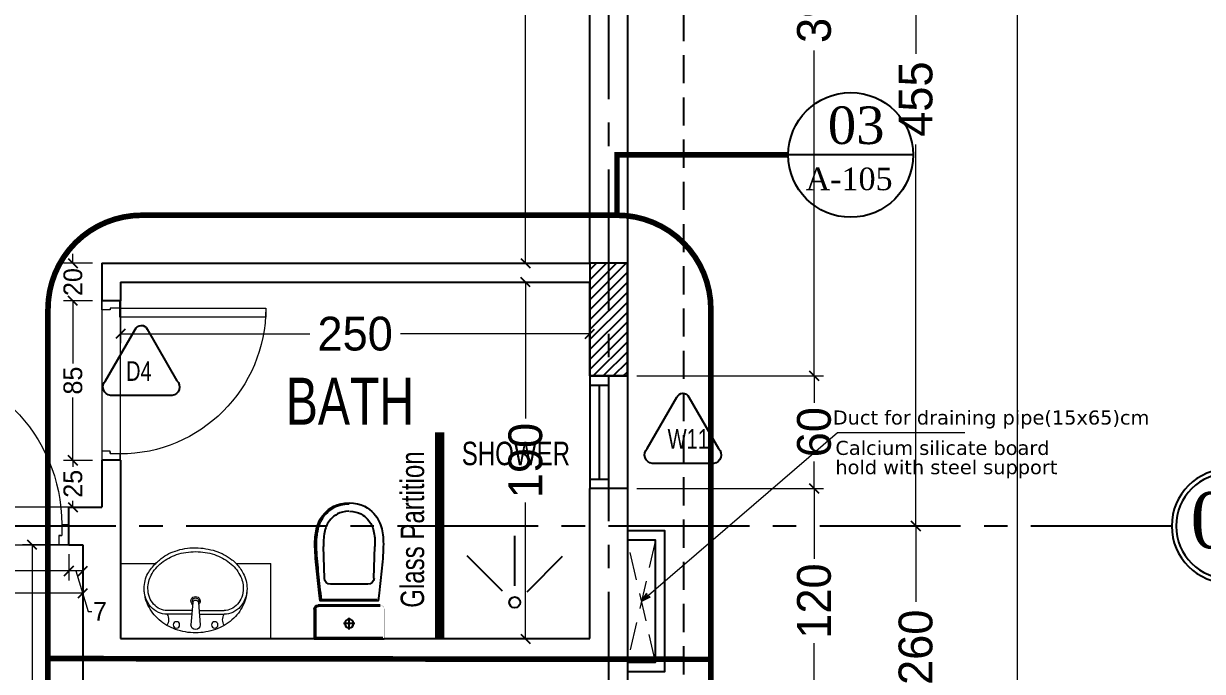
# Model space of a CAD drawing. Header units: centimetres. Extents: x 7997 to 116674, y 1017 to 13844.
# Drawn here: x 39671 to 40299, y 9520 to 9865 of the extents above; entities that cross this region are included whole.
import ezdxf
from ezdxf.enums import TextEntityAlignment as Align

# ---------------------------------------------------------------- set-up
doc = ezdxf.new("R2010")
doc.units = ezdxf.units.CM
doc.header["$LTSCALE"] = 200
doc.header["$PDMODE"] = 2
for name, pattern in [('$0$DASHED', [0.75, 0.5, -0.25]), ('A-106-Typical Floor Plan$0$HIDDEN', [0.375, 0.25, -0.125]), ('CENTER2', [1.125, 0.75, -0.125, 0.125, -0.125]), ('DASHED', [0.75, 0.5, -0.25]), ('DASHED2', [0.375, 0.25, -0.125])]:
    doc.linetypes.add(name, pattern=pattern)
for name, color, linetype in [('$0$GRID', 9, 'Continuous'), ('$0$GRID @ 1', 9, 'Continuous'), ('$0$WIN', 6, 'Continuous'), ('$1$BATH-FUR', 8, 'Continuous'), ('$1$WINDOR', 6, 'Continuous'), ('$1$wipeout', 85, 'Continuous'), ('$1$Z-RUBBER', 8, 'Continuous'), ('AXIS', 9, 'CENTER2'), ('COL', 1, 'Continuous'), ('DIM', 11, 'Continuous'), ('GRID', 9, 'DASHED2'), ('STEP', 7, 'Continuous'), ('WIN', 6, 'Continuous'), ('Z-RUBBER', 8, 'Continuous')]:
    doc.layers.add(name, color=color, linetype=linetype)
for name, color, linetype, lineweight in [('$0$HAT', 8, 'Continuous', 9), ('$1$FIXTURE', 6, 'Continuous', 13), ('$1$Layer1', 67, 'Continuous', 9), ('$1$TEXT', 6, 'Continuous', 18), ('$1$WALL', 3, 'Continuous', 25), ('$2$HAT', 8, 'Continuous', 9), ('FIXTURE', 6, 'Continuous', 13), ('HAT', 8, 'Continuous', 9), ('HATCH', 8, 'Continuous', 5), ('TEXT', 6, 'Continuous', 18), ('WALL', 3, 'Continuous', 25)]:
    doc.layers.add(name, color=color, linetype=linetype, lineweight=lineweight)
doc.styles.add('$0$GRID', font='times.ttf', dxfattribs={"height": 40})
doc.styles.add('$1$style8', font='swisscl.ttf', dxfattribs={"width": 0.8})
doc.styles.add('sheet notes', font='verdana.ttf')
doc.styles.add('STYLE1', font='times.ttf')
doc.styles.add('SWISS', font='swisscl.ttf')
doc.styles.add('T1', font='times.ttf')
doc.styles.add('T2', font='')
doc.styles.get('T2').set_extended_font_data('Elisia')
doc.dimstyles.new('NORMAL', dxfattribs={"dimtxt": 18, "dimasz": 5, "dimexe": 5, "dimexo": 5, "dimgap": 1, "dimtad": 0, "dimdec": 0, "dimdsep": 46, "dimtxsty": 'T2', "dimblk1": 'OBLIQUE', "dimblk2": 'OBLIQUE', "dimsah": 1, "dimcen": 0.09, "dimclrd": 4, "dimclre": 4, "dimclrt": 6, "dimadec": 0, "dimazin": 0, "dimtfac": 1, "dimtdec": 0, "dimtofl": 0, "dimtmove": 1, "dimatfit": 2, "dimldrblk": 'OPEN30', "dimfxl": 0, "dimtolj": 1, "dimtzin": 0, "dimlwd": 5, "dimlwe": 5, "dimarcsym": 0})
doc.dimstyles.new('NORMAL-1', dxfattribs={"dimtxt": 10, "dimasz": 5, "dimexe": 5, "dimexo": 5, "dimgap": 1, "dimtad": 0, "dimdec": 0, "dimdsep": 46, "dimtxsty": 'T2', "dimblk1": 'OBLIQUE', "dimblk2": 'OBLIQUE', "dimsah": 1, "dimcen": 0.09, "dimclrd": 4, "dimclre": 4, "dimclrt": 6, "dimadec": 0, "dimazin": 0, "dimtfac": 1, "dimtdec": 0, "dimtofl": 0, "dimtmove": 1, "dimatfit": 3, "dimldrblk": 'OPEN30', "dimfxl": 0, "dimtolj": 1, "dimtzin": 0, "dimlwd": 5, "dimlwe": 5, "dimarcsym": 0})
pattern_1 = [(45, (-21734.0303, -7392.24753), (-0.08838834765, 0.08838834765), [])]

# ---------------------------------------------------------------- blocks, each defined once
blk = doc.blocks.new('_OBLIQUE')
at = {"color": 0, "linetype": 'ByBlock'}
blk.add_line((-0.5, -0.5), (0.5, 0.5), dxfattribs=at)
blk = doc.blocks.new('*D56')
at = {"layer": 'Defpoints', "color": 0, "transparency": 16777216}
for p in [(39938.77, 9727), (39973, 9727), (39973, 9536.81)]:
    blk.add_point(p, dxfattribs=at)
at = {"layer": 'DIM', "color": 4, "lineweight": 5, "transparency": 16777216}
for p, q in [((39968, 9727), (39933.77, 9727)), ((39938.77, 9727), (39938.77, 9654.33)), ((39938.77, 9536.81), (39938.77, 9609.48)), ((39968, 9536.81), (39933.77, 9536.81))]:
    blk.add_line(p, q, dxfattribs=at)
at = {"layer": 'DIM', "color": 4, "lineweight": 5, "transparency": 16777216, "xscale": 5, "yscale": 5, "zscale": 5}
for p, rotation in [((39938.77, 9727), 90), ((39938.77, 9536.81), 270)]:
    blk.add_blockref('_OBLIQUE', p, dxfattribs=dict(at, rotation=rotation))
at = {"layer": 'DIM', "color": 6, "transparency": 16777216, "insert": (39938.77, 9631.9), "char_height": 18, "attachment_point": 5, "rotation": 90, "style": 'T2'}
blk.add_mtext('\\A1;190', dxfattribs=at)
blk = doc.blocks.new('_Open30')
at = {"color": 0, "linetype": 'ByBlock', "lineweight": -2}
for p, q in [((-1, 0.27), (0, 0)), ((0, 0), (-1, -0.27)), ((0, 0), (-1, 0))]:
    blk.add_line(p, q, dxfattribs=at)
blk = doc.blocks.new('*D57')
at = {"layer": 'Defpoints', "color": 0, "transparency": 16777216}
for p in [(39723, 9727), (39973, 9727), (39723, 9699.4)]:
    blk.add_point(p, dxfattribs=at)
at = {"layer": 'DIM', "color": 4, "lineweight": 5, "transparency": 16777216}
for p, q in [((39723, 9722), (39723, 9694.4)), ((39973, 9722), (39973, 9694.4)), ((39723, 9699.4), (39823.86, 9699.4)), ((39973, 9699.4), (39872.14, 9699.4))]:
    blk.add_line(p, q, dxfattribs=at)
at = {"layer": 'DIM', "color": 4, "lineweight": 5, "transparency": 16777216, "xscale": 5, "yscale": 5, "zscale": 5, "rotation": 180}
blk.add_blockref('_OBLIQUE', (39723, 9699.4), dxfattribs=at)
at = {"layer": 'DIM', "color": 4, "lineweight": 5, "transparency": 16777216, "xscale": 5, "yscale": 5, "zscale": 5}
blk.add_blockref('_OBLIQUE', (39973, 9699.4), dxfattribs=at)
at = {"layer": 'DIM', "color": 6, "transparency": 16777216, "insert": (39848, 9699.4), "char_height": 18, "attachment_point": 5, "style": 'T2'}
blk.add_mtext('\\A1;250', dxfattribs=at)
blk = doc.blocks.new('*D58')
at = {"layer": 'Defpoints', "color": 0, "transparency": 16777216}
for p in [(39938.77, 10152), (39973, 10152), (39973, 9737)]:
    blk.add_point(p, dxfattribs=at)
at = {"layer": 'DIM', "color": 4, "lineweight": 5, "transparency": 16777216}
for p, q in [((39968, 10152), (39933.77, 10152)), ((39938.77, 10152), (39938.77, 9966.93)), ((39938.77, 9737), (39938.77, 9922.07)), ((39968, 9737), (39933.77, 9737))]:
    blk.add_line(p, q, dxfattribs=at)
at = {"layer": 'DIM', "color": 4, "lineweight": 5, "transparency": 16777216, "xscale": 5, "yscale": 5, "zscale": 5}
for p, rotation in [((39938.77, 10152), 90), ((39938.77, 9737), 270)]:
    blk.add_blockref('_OBLIQUE', p, dxfattribs=dict(at, rotation=rotation))
at = {"layer": 'DIM', "color": 6, "transparency": 16777216, "insert": (39938.77, 9944.5), "char_height": 18, "attachment_point": 5, "rotation": 90, "style": 'T2'}
blk.add_mtext('\\A1;415', dxfattribs=at)
blk = doc.blocks.new('*D67')
at = {"layer": 'Defpoints', "color": 0, "transparency": 16777216}
for p in [(39675.88, 9587), (39703, 9587), (39703, 9347)]:
    blk.add_point(p, dxfattribs=at)
at = {"layer": 'DIM', "color": 4, "lineweight": 5, "transparency": 16777216}
for p, q in [((39698, 9587), (39670.88, 9587)), ((39675.88, 9587), (39675.88, 9491.14)), ((39675.88, 9347), (39675.88, 9442.86)), ((39698, 9347), (39670.88, 9347))]:
    blk.add_line(p, q, dxfattribs=at)
at = {"layer": 'DIM', "color": 4, "lineweight": 5, "transparency": 16777216, "xscale": 5, "yscale": 5, "zscale": 5}
for p, rotation in [((39675.88, 9587), 90), ((39675.88, 9347), 270)]:
    blk.add_blockref('_OBLIQUE', p, dxfattribs=dict(at, rotation=rotation))
at = {"layer": 'DIM', "color": 6, "transparency": 16777216, "insert": (39675.88, 9467), "char_height": 18, "attachment_point": 5, "rotation": 90, "style": 'T2'}
blk.add_mtext('\\A1;240', dxfattribs=at)
blk = doc.blocks.new('*D68')
at = {"layer": 'Defpoints', "color": 0, "transparency": 16777216}
for p in [(39383, 9587), (39703, 9587), (39703, 9561.22)]:
    blk.add_point(p, dxfattribs=at)
at = {"layer": 'DIM', "color": 4, "lineweight": 5, "transparency": 16777216}
for p, q in [((39383, 9582), (39383, 9556.22)), ((39703, 9582), (39703, 9556.22)), ((39383, 9561.22), (39518.86, 9561.22)), ((39703, 9561.22), (39567.14, 9561.22))]:
    blk.add_line(p, q, dxfattribs=at)
at = {"layer": 'DIM', "color": 4, "lineweight": 5, "transparency": 16777216, "xscale": 5, "yscale": 5, "zscale": 5, "rotation": 180}
blk.add_blockref('_OBLIQUE', (39383, 9561.22), dxfattribs=at)
at = {"layer": 'DIM', "color": 4, "lineweight": 5, "transparency": 16777216, "xscale": 5, "yscale": 5, "zscale": 5}
blk.add_blockref('_OBLIQUE', (39703, 9561.22), dxfattribs=at)
at = {"layer": 'DIM', "color": 6, "transparency": 16777216, "insert": (39543, 9561.22), "char_height": 18, "attachment_point": 5, "style": 'T2'}
blk.add_mtext('\\A1;320', dxfattribs=at)
blk = doc.blocks.new('*D71')
at = {"layer": 'Defpoints', "color": 0, "transparency": 16777216}
for p in [(39695.5, 9587), (39703, 9587), (39695.5, 9573.03)]:
    blk.add_point(p, dxfattribs=at)
at = {"layer": 'WALL', "color": 4, "lineweight": 5, "transparency": 16777216}
for p, q in [((39695.5, 9582), (39695.5, 9568.03)), ((39703, 9582), (39703, 9568.03)), ((39703, 9573.03), (39695.5, 9573.03)), ((39699.25, 9573.03), (39705.7, 9551.53)), ((39705.7, 9551.53), (39707.7, 9551.53))]:
    blk.add_line(p, q, dxfattribs=at)
at = {"layer": 'WALL', "color": 4, "lineweight": 5, "transparency": 16777216, "xscale": 5, "yscale": 5, "zscale": 5, "rotation": 180}
blk.add_blockref('_OBLIQUE', (39695.5, 9573.03), dxfattribs=at)
at = {"layer": 'WALL', "color": 4, "lineweight": 5, "transparency": 16777216, "xscale": 5, "yscale": 5, "zscale": 5}
blk.add_blockref('_OBLIQUE', (39703, 9573.03), dxfattribs=at)
at = {"layer": 'WALL', "color": 6, "transparency": 16777216, "insert": (39712.03, 9551.53), "char_height": 10, "attachment_point": 5, "style": 'T2'}
blk.add_mtext('\\A1;7', dxfattribs=at)
blk = doc.blocks.new('*D72')
at = {"layer": 'Defpoints', "color": 0, "transparency": 16777216}
for p in [(39600.5, 9587), (39695.5, 9587), (39600.5, 9573.03)]:
    blk.add_point(p, dxfattribs=at)
at = {"layer": 'WALL', "color": 4, "lineweight": 5, "transparency": 16777216}
for p, q in [((39600.5, 9582), (39600.5, 9568.03)), ((39695.5, 9582), (39695.5, 9568.03)), ((39600.5, 9573.03), (39638.9, 9573.03)), ((39695.5, 9573.03), (39657.09, 9573.03))]:
    blk.add_line(p, q, dxfattribs=at)
at = {"layer": 'WALL', "color": 4, "lineweight": 5, "transparency": 16777216, "xscale": 5, "yscale": 5, "zscale": 5, "rotation": 180}
blk.add_blockref('_OBLIQUE', (39600.5, 9573.03), dxfattribs=at)
at = {"layer": 'WALL', "color": 4, "lineweight": 5, "transparency": 16777216, "xscale": 5, "yscale": 5, "zscale": 5}
blk.add_blockref('_OBLIQUE', (39695.5, 9573.03), dxfattribs=at)
at = {"layer": 'WALL', "color": 6, "transparency": 16777216, "insert": (39648, 9573.03), "char_height": 10, "attachment_point": 5, "style": 'T2'}
blk.add_mtext('\\A1;95', dxfattribs=at)
blk = doc.blocks.new('*D85')
at = {"layer": 'Defpoints', "color": 0, "transparency": 16777216}
for p in [(39697.68, 9632), (39713, 9632), (39713, 9607)]:
    blk.add_point(p, dxfattribs=at)
at = {"layer": 'DIM', "color": 4, "lineweight": 5, "transparency": 16777216}
for p, q in [((39708, 9632), (39692.68, 9632)), ((39697.68, 9632), (39697.68, 9628.6)), ((39697.68, 9607), (39697.68, 9610.41)), ((39708, 9607), (39692.68, 9607))]:
    blk.add_line(p, q, dxfattribs=at)
at = {"layer": 'DIM', "color": 4, "lineweight": 5, "transparency": 16777216, "xscale": 5, "yscale": 5, "zscale": 5}
for p, rotation in [((39697.68, 9632), 90), ((39697.68, 9607), 270)]:
    blk.add_blockref('_OBLIQUE', p, dxfattribs=dict(at, rotation=rotation))
at = {"layer": 'DIM', "color": 6, "transparency": 16777216, "insert": (39697.68, 9619.5), "char_height": 10, "attachment_point": 5, "rotation": 90, "style": 'T2'}
blk.add_mtext('\\A1;25', dxfattribs=at)
blk = doc.blocks.new('*D86')
at = {"layer": 'Defpoints', "color": 0, "transparency": 16777216}
for p in [(39697.68, 9717), (39713, 9717), (39713, 9632)]:
    blk.add_point(p, dxfattribs=at)
at = {"layer": 'DIM', "color": 4, "lineweight": 5, "transparency": 16777216}
for p, q in [((39708, 9717), (39692.68, 9717)), ((39697.68, 9717), (39697.68, 9683.6)), ((39697.68, 9632), (39697.68, 9665.41)), ((39708, 9632), (39692.68, 9632))]:
    blk.add_line(p, q, dxfattribs=at)
at = {"layer": 'DIM', "color": 4, "lineweight": 5, "transparency": 16777216, "xscale": 5, "yscale": 5, "zscale": 5}
for p, rotation in [((39697.68, 9717), 90), ((39697.68, 9632), 270)]:
    blk.add_blockref('_OBLIQUE', p, dxfattribs=dict(at, rotation=rotation))
at = {"layer": 'DIM', "color": 6, "transparency": 16777216, "insert": (39697.68, 9674.5), "char_height": 10, "attachment_point": 5, "rotation": 90, "style": 'T2'}
blk.add_mtext('\\A1;85', dxfattribs=at)
blk = doc.blocks.new('*D87')
at = {"layer": 'Defpoints', "color": 0, "transparency": 16777216}
for p in [(39697.68, 9737), (39713, 9737), (39713, 9717)]:
    blk.add_point(p, dxfattribs=at)
at = {"layer": 'DIM', "color": 4, "lineweight": 5, "transparency": 16777216}
for p, q in [((39697.68, 9737), (39697.68, 9742)), ((39708, 9737), (39692.68, 9737)), ((39708, 9717), (39692.68, 9717)), ((39697.68, 9717), (39697.68, 9712))]:
    blk.add_line(p, q, dxfattribs=at)
at = {"layer": 'DIM', "color": 4, "lineweight": 5, "transparency": 16777216, "xscale": 5, "yscale": 5, "zscale": 5}
for p, rotation in [((39697.68, 9737), 270), ((39697.68, 9717), 90)]:
    blk.add_blockref('_OBLIQUE', p, dxfattribs=dict(at, rotation=rotation))
at = {"layer": 'DIM', "color": 6, "transparency": 16777216, "insert": (39697.68, 9727), "char_height": 10, "attachment_point": 5, "rotation": 90, "style": 'T2'}
blk.add_mtext('\\A1;20', dxfattribs=at)
blk = doc.blocks.new('*D795')
at = {"layer": 'Defpoints', "color": 0, "transparency": 16777216}
for p in [(40023, 10072), (39993, 9677), (40092.53, 9677)]:
    blk.add_point(p, dxfattribs=at)
at = {"layer": 'DIM', "color": 4, "lineweight": 5, "transparency": 16777216}
for p, q in [((40028, 10072), (40097.53, 10072)), ((40092.53, 10072), (40092.53, 9898.64)), ((40092.53, 9677), (40092.53, 9850.36)), ((39998, 9677), (40097.53, 9677))]:
    blk.add_line(p, q, dxfattribs=at)
at = {"layer": 'DIM', "color": 4, "lineweight": 5, "transparency": 16777216, "xscale": 5, "yscale": 5, "zscale": 5}
for p, rotation in [((40092.53, 10072), 90), ((40092.53, 9677), 270)]:
    blk.add_blockref('_OBLIQUE', p, dxfattribs=dict(at, rotation=rotation))
at = {"layer": 'DIM', "color": 6, "transparency": 16777216, "insert": (40092.53, 9874.5), "char_height": 18, "attachment_point": 5, "rotation": 90, "style": 'T2'}
blk.add_mtext('\\A1;395', dxfattribs=at)
blk = doc.blocks.new('*D796')
at = {"layer": 'Defpoints', "color": 0, "transparency": 16777216}
for p in [(39993, 9677), (39993, 9617), (40092.53, 9617)]:
    blk.add_point(p, dxfattribs=at)
at = {"layer": 'DIM', "color": 4, "lineweight": 5, "transparency": 16777216}
for p, q in [((39998, 9677), (40097.53, 9677)), ((40092.53, 9677), (40092.53, 9662.57)), ((40092.53, 9617), (40092.53, 9631.43)), ((39998, 9617), (40097.53, 9617))]:
    blk.add_line(p, q, dxfattribs=at)
at = {"layer": 'DIM', "color": 4, "lineweight": 5, "transparency": 16777216, "xscale": 5, "yscale": 5, "zscale": 5}
for p, rotation in [((40092.53, 9677), 90), ((40092.53, 9617), 270)]:
    blk.add_blockref('_OBLIQUE', p, dxfattribs=dict(at, rotation=rotation))
at = {"layer": 'DIM', "color": 6, "transparency": 16777216, "insert": (40092.53, 9647), "char_height": 18, "attachment_point": 5, "rotation": 90, "style": 'T2'}
blk.add_mtext('\\A1;60', dxfattribs=at)
blk = doc.blocks.new('*D797')
at = {"layer": 'Defpoints', "color": 0, "transparency": 16777216}
for p in [(39993, 9617), (39993, 9497), (40092.53, 9497)]:
    blk.add_point(p, dxfattribs=at)
at = {"layer": 'DIM', "color": 4, "lineweight": 5, "transparency": 16777216}
for p, q in [((39998, 9617), (40097.53, 9617)), ((40092.53, 9617), (40092.53, 9579.43)), ((40092.53, 9497), (40092.53, 9534.57)), ((39998, 9497), (40097.53, 9497))]:
    blk.add_line(p, q, dxfattribs=at)
at = {"layer": 'DIM', "color": 4, "lineweight": 5, "transparency": 16777216, "xscale": 5, "yscale": 5, "zscale": 5}
for p, rotation in [((40092.53, 9617), 90), ((40092.53, 9497), 270)]:
    blk.add_blockref('_OBLIQUE', p, dxfattribs=dict(at, rotation=rotation))
at = {"layer": 'DIM', "color": 6, "transparency": 16777216, "insert": (40092.53, 9557), "char_height": 18, "attachment_point": 5, "rotation": 90, "style": 'T2'}
blk.add_mtext('\\A1;120', dxfattribs=at)
blk = doc.blocks.new('A$C414D25BB')
at = {"layer": 'Z-RUBBER', "ltscale": 0.05}
h = blk.add_hatch(dxfattribs=at)
h.set_pattern_fill('ANSI31', color=256, style=0)
h.set_pattern_definition(pattern_1)
h.paths.add_polyline_path([(0.114, 0.0618, -5.138733), (0.1155, 0.0618), (0.1155, 0.0603), (0.1162, 0.0603), (0.1155, 0.0581), (0.1162, 0.0581), (0.1147, 0.0556), (0.1132, 0.0581), (0.114, 0.0581), (0.1132, 0.0603), (0.114, 0.0603)])
at = {"layer": 'FIXTURE'}
for p, q in [((0.8572, 0.9156), (0.8572, 0.1156)), ((0.9072, 0.9156), (0.8572, 0.9156)), ((0.9072, 0.1156), (0.9072, 0.9156)), ((0.1072, 0.1156), (0.0722, 0.1156)), ((0.0722, 0.1156), (0.0722, 0.0156)), ((0.1072, 0.1156), (0.1072, 0.0616)), ((0.1192, 0.0616), (0.1072, 0.0616)), ((0.1122, 0.0616), (0.1222, 0.0616)), ((0.1222, 0.0616), (0.1222, 0.0156)), ((0.8572, 0.1156), (0.9072, 0.1156)), ((0.9072, 0.0616), (0.8972, 0.0616)), ((0.8972, 0.0616), (0.8972, 0.0156)), ((0.9072, 0.1156), (0.9472, 0.1156)), ((0.9072, 0.1156), (0.9072, 0.0616)), ((0.9472, 0.1156), (0.9472, 0.0156)), ((0.1222, 0.0156), (0.0722, 0.0156)), ((0.8972, 0.0156), (0.9472, 0.0156))]:
    blk.add_line(p, q, dxfattribs=at)
blk.add_lwpolyline([(0.9055, 0.0616), (0.904, 0.0616)], dxfattribs=at)
blk.add_arc((0.9072, 0.1156), 0.8, 90, 180, dxfattribs=at)
blk = doc.blocks.new('$1$A$C397E50C8')
at = {"layer": '$1$Layer1', "color": 8}
for p, q in [((0.8, 0.514), (0.8, 0.114)), ((0.385, 0.3222), (0.3755, 0.441)), ((0.415, 0.3222), (0.4245, 0.441)), ((0.38, 0.3845), (0.2477, 0.3845)), ((0.42, 0.3845), (0.5523, 0.3845)), ((0.38, 0.3645), (0.2477, 0.3645)), ((0.42, 0.3645), (0.5523, 0.3645)), ((0, 0.114), (0.1875, 0.114)), ((0.6161, 0.114), (0.8, 0.114))]:
    blk.add_line(p, q, dxfattribs=at)
for centre in [(0.298, 0.441), (0.502, 0.441)]:
    blk.add_circle(centre, 0.017, dxfattribs=at)
for centre, radius, start, end in [((0.3861, 0.2061), 0.275, 109.70148, 130.84289), ((0.1998, 0.4137), 0.0561, 328.59266, 32.08043), ((0.4, 0.1673), 0.3162, 90, 109.70148), ((0.4, 0.441), 0.0245, 0, 180), ((0.4, 0.1673), 0.3162, 70.29852, 90), ((0.4139, 0.2061), 0.275, 49.15711, 70.29852), ((0.6002, 0.4137), 0.0561, 147.91957, 211.40734), ((0.3647, 0.2308), 0.2423, 130.84289, 154.3988), ((0.2477, 0.2766), 0.1079, 90, 115.13235), ((0.5523, 0.2766), 0.1079, 64.86765, 90), ((0.4353, 0.2308), 0.2423, 25.6012, 49.15711), ((0.3317, 0.2466), 0.2057, 154.3988, 180), ((0.2652, 0.2527), 0.1381, 138.55701, 159.91096), ((0.2652, 0.2527), 0.1181, 138.55701, 159.91096), ((0.2545, 0.2621), 0.1239, 115.13235, 138.55701), ((0.2545, 0.2621), 0.1039, 115.13235, 138.55701), ((0.2477, 0.2766), 0.0879, 90, 115.13235), ((0.4, 0.314), 0.0245, 130.14832, 49.85168), ((0.4, 0.314), 0.017, 151.51997, 28.48002), ((0.4, 0.3234), 0.015, 184.59567, 355.40434), ((0.5523, 0.2766), 0.0879, 64.86765, 90), ((0.5455, 0.2621), 0.1039, 41.44299, 64.86765), ((0.5455, 0.2621), 0.1239, 41.44299, 64.86765), ((0.5348, 0.2527), 0.1181, 20.08904, 41.44299), ((0.5348, 0.2527), 0.1381, 20.08904, 41.44299), ((0.4683, 0.2466), 0.2057, 0, 25.6012), ((0.2818, 0.2466), 0.1558, 159.91096, 180), ((0.2818, 0.2466), 0.1358, 159.91096, 180), ((0.5182, 0.2466), 0.1358, 0, 20.08904), ((0.5182, 0.2466), 0.1558, 0, 20.08904), ((0.298, 0.2466), 0.172, 180, 207.70478), ((0.298, 0.2466), 0.152, 180, 207.70478), ((0.502, 0.2466), 0.152, 332.29522, 0), ((0.502, 0.2466), 0.172, 332.29522, 0), ((0.39, 0.3175), 0.2871, 211.69663, 225.14353), ((0.3472, 0.2725), 0.2075, 207.70478, 231.7336), ((0.4528, 0.2725), 0.2075, 308.2664, 332.29522), ((0.4528, 0.2725), 0.2275, 315.86274, 332.29522), ((0.39, 0.3175), 0.2871, 225.14353, 230.60338), ((0.3551, 0.2568), 0.2183, 227.55361, 253.31704), ((0.3792, 0.313), 0.2592, 231.7336, 251.90613), ((0.4, 0.3768), 0.3263, 251.90613, 270), ((0.4, 0.3768), 0.3263, 270, 288.09387), ((0.4208, 0.313), 0.2592, 288.09387, 308.2664), ((0.4208, 0.313), 0.2792, 288.09387, 308.2664), ((0.4528, 0.2725), 0.2275, 308.2664, 315.86274), ((0.39, 0.3175), 0.2871, 249.6954, 271.43357), ((0.4, 0.3768), 0.3463, 269.53137, 270), ((0.4, 0.3768), 0.3463, 270, 288.09387)]:
    blk.add_arc(centre, radius, start, end, dxfattribs=at)
blk = doc.blocks.new('$1$CLOSET')
blk.add_wipeout([(-2144343.9545, -2148345.497), (-2144343.7934, -2148345.4974), (-2144343.7873, -2148345.4993), (-2144343.7794, -2148345.505), (-2144343.7776, -2148345.508), (-2144343.7751, -2148345.515), (-2144343.7744, -2148345.5189), (-2144343.7744, -2148345.8484), (-2144343.7759, -2148345.8564), (-2144343.7786, -2148345.8613), (-2144343.7808, -2148345.8639), (-2144343.7831, -2148345.8657), (-2144343.7887, -2148345.8686), (-2144343.7919, -2148345.8699), (-2144343.7963, -2148345.8703), (-2144343.9545, -2148345.8703), (-2144343.9545, -2148345.5064)]).dxf.layer = '$1$wipeout'
at = {"layer": '$1$BATH-FUR', "color": 8, "linetype": 'Continuous'}
for p, q in [((-2144343.9545, -2148345.8703), (-2144343.9545, -2148345.497)), ((-2144343.9479, -2148345.8638), (-2144343.9479, -2148345.5036)), ((-2144343.8736, -2148345.6527), (-2144343.8736, -2148345.7146)), ((-2144343.9045, -2148345.6837), (-2144343.8426, -2148345.6837)), ((-2144343.7963, -2148345.8638), (-2144343.9479, -2148345.8638)), ((-2144343.7963, -2148345.8703), (-2144343.9545, -2148345.8703))]:
    blk.add_line(p, q, dxfattribs=at)
blk.add_circle((-2144343.8736, -2148345.6838), 0.0231, dxfattribs=at)
blk.add_wipeout([(-2144343.7525, -2148345.529), (-2144343.6907, -2148345.5216), (-2144343.6597, -2148345.5181), (-2144343.6433, -2148345.5164), (-2144343.6188, -2148345.5138), (-2144343.6024, -2148345.5122), (-2144343.5802, -2148345.51), (-2144343.5662, -2148345.5087), (-2144343.5443, -2148345.5068), (-2144343.5269, -2148345.5052), (-2144343.5042, -2148345.5036), (-2144343.4818, -2148345.5024), (-2144343.4616, -2148345.5017), (-2144343.4433, -2148345.5016), (-2144343.4304, -2148345.502), (-2144343.4241, -2148345.5022), (-2144343.4064, -2148345.5037), (-2144343.4006, -2148345.5043), (-2144343.3841, -2148345.5069), (-2144343.3682, -2148345.5103), (-2144343.3578, -2148345.513), (-2144343.3464, -2148345.5167), (-2144343.3403, -2148345.5191), (-2144343.331, -2148345.5231), (-2144343.3209, -2148345.5283), (-2144343.3093, -2148345.5352), (-2144343.3036, -2148345.5392), (-2144343.2967, -2148345.5442), (-2144343.2916, -2148345.5486), (-2144343.2841, -2148345.5554), (-2144343.276, -2148345.5631), (-2144343.2639, -2148345.5775), (-2144343.2521, -2148345.5953), (-2144343.2478, -2148345.6028), (-2144343.2424, -2148345.6158), (-2144343.239, -2148345.625), (-2144343.2361, -2148345.6348), (-2144343.234, -2148345.644), (-2144343.2331, -2148345.6494), (-2144343.2308, -2148345.6692), (-2144343.2303, -2148345.6868), (-2144343.2309, -2148345.7003), (-2144343.2319, -2148345.7114), (-2144343.2337, -2148345.7216), (-2144343.2349, -2148345.7287), (-2144343.2385, -2148345.741), (-2144343.2421, -2148345.7512), (-2144343.2442, -2148345.7563), (-2144343.2497, -2148345.767), (-2144343.2521, -2148345.7723), (-2144343.2594, -2148345.7837), (-2144343.2683, -2148345.7954), (-2144343.2781, -2148345.8063), (-2144343.2916, -2148345.819), (-2144343.2991, -2148345.825), (-2144343.3105, -2148345.833), (-2144343.3171, -2148345.8374), (-2144343.3272, -2148345.8428), (-2144343.3373, -2148345.8474), (-2144343.3526, -2148345.8529), (-2144343.363, -2148345.8559), (-2144343.3787, -2148345.8597), (-2144343.4006, -2148345.8633), (-2144343.4367, -2148345.8659), (-2144343.4639, -2148345.8659), (-2144343.4943, -2148345.8646), (-2144343.5186, -2148345.863), (-2144343.5436, -2148345.861), (-2144343.5774, -2148345.8579), (-2144343.6106, -2148345.8546), (-2144343.627, -2148345.8529), (-2144343.6559, -2148345.8499), (-2144343.6729, -2148345.848), (-2144343.6936, -2148345.8457), (-2144343.7223, -2148345.8421), (-2144343.7525, -2148345.8386), (-2144343.7525, -2148345.5476)]).dxf.layer = '$1$wipeout'
for p, q in [((-2144343.781, -2148345.5189), (-2144343.781, -2148345.8484)), ((-2144343.7744, -2148345.5189), (-2144343.7744, -2148345.8484)), ((-2144343.7459, -2148345.5348), (-2144343.7459, -2148345.8328)), ((-2144343.6319, -2148345.5514), (-2144343.4631, -2148345.5464)), ((-2144343.6637, -2148345.5842), (-2144343.6637, -2148345.7825)), ((-2144343.6319, -2148345.8153), (-2144343.4631, -2148345.8203))]:
    blk.add_line(p, q, dxfattribs=at)
for points in [[(-2144343.23, -2148345.6841), (-2144343.2313, -2148345.66), (-2144343.2349, -2148345.6387), (-2144343.2406, -2148345.6197), (-2144343.2478, -2148345.6028), (-2144343.2564, -2148345.5879), (-2144343.2659, -2148345.5747), (-2144343.276, -2148345.5631), (-2144343.2864, -2148345.553), (-2144343.2967, -2148345.5442), (-2144343.307, -2148345.5367), (-2144343.3171, -2148345.5302), (-2144343.3272, -2148345.5248), (-2144343.3373, -2148345.5202), (-2144343.3475, -2148345.5163), (-2144343.3578, -2148345.513), (-2144343.3682, -2148345.5103), (-2144343.3787, -2148345.5079), (-2144343.3895, -2148345.5059), (-2144343.4006, -2148345.5043), (-2144343.4121, -2148345.5031), (-2144343.4241, -2148345.5022), (-2144343.4367, -2148345.5017), (-2144343.4499, -2148345.5015), (-2144343.4639, -2148345.5017), (-2144343.4787, -2148345.5022), (-2144343.4943, -2148345.5029), (-2144343.5104, -2148345.504), (-2144343.5269, -2148345.5052), (-2144343.5436, -2148345.5066), (-2144343.5605, -2148345.5081), (-2144343.5774, -2148345.5097), (-2144343.5942, -2148345.5114), (-2144343.6106, -2148345.513), (-2144343.627, -2148345.5147), (-2144343.6433, -2148345.5164), (-2144343.6597, -2148345.5181), (-2144343.6764, -2148345.52), (-2144343.6936, -2148345.5219), (-2144343.7113, -2148345.524), (-2144343.7525, -2148345.529), (-2144343.7525, -2148345.8386), (-2144343.7113, -2148345.8436), (-2144343.6936, -2148345.8457), (-2144343.6764, -2148345.8476), (-2144343.6597, -2148345.8495), (-2144343.6433, -2148345.8512), (-2144343.627, -2148345.8529), (-2144343.6106, -2148345.8546), (-2144343.5942, -2148345.8562), (-2144343.5774, -2148345.8579), (-2144343.5605, -2148345.8595), (-2144343.5436, -2148345.861), (-2144343.5269, -2148345.8624), (-2144343.5104, -2148345.8636), (-2144343.4943, -2148345.8646), (-2144343.4787, -2148345.8654), (-2144343.4639, -2148345.8659), (-2144343.4499, -2148345.8661), (-2144343.4367, -2148345.8659), (-2144343.4241, -2148345.8654), (-2144343.4121, -2148345.8645), (-2144343.4006, -2148345.8633), (-2144343.3895, -2148345.8617), (-2144343.3787, -2148345.8597), (-2144343.3682, -2148345.8573), (-2144343.3578, -2148345.8546), (-2144343.3475, -2148345.8513), (-2144343.3373, -2148345.8474), (-2144343.3272, -2148345.8428), (-2144343.3171, -2148345.8374), (-2144343.307, -2148345.8309), (-2144343.2967, -2148345.8234), (-2144343.2864, -2148345.8146), (-2144343.276, -2148345.8045), (-2144343.2659, -2148345.7929), (-2144343.2564, -2148345.7797), (-2144343.2478, -2148345.7648), (-2144343.2406, -2148345.7479), (-2144343.2349, -2148345.7289), (-2144343.2313, -2148345.7076), (-2144343.23, -2148345.6835)], [(-2144343.2365, -2148345.6832), (-2144343.2378, -2148345.7069), (-2144343.2414, -2148345.7274), (-2144343.2468, -2148345.7457), (-2144343.2537, -2148345.7618), (-2144343.2619, -2148345.7762), (-2144343.2711, -2148345.7888), (-2144343.2808, -2148345.7999), (-2144343.2908, -2148345.8097), (-2144343.3008, -2148345.8182), (-2144343.3107, -2148345.8255), (-2144343.3204, -2148345.8317), (-2144343.3301, -2148345.8369), (-2144343.3398, -2148345.8414), (-2144343.3496, -2148345.8451), (-2144343.3596, -2148345.8482), (-2144343.3697, -2148345.8509), (-2144343.38, -2148345.8532), (-2144343.3906, -2148345.8552), (-2144343.4014, -2148345.8567), (-2144343.4127, -2148345.858), (-2144343.4245, -2148345.8588), (-2144343.4369, -2148345.8593), (-2144343.4499, -2148345.8595), (-2144343.4638, -2148345.8593), (-2144343.4785, -2148345.8589), (-2144343.4939, -2148345.8581), (-2144343.5099, -2148345.8571), (-2144343.5263, -2148345.8558), (-2144343.5431, -2148345.8544), (-2144343.5599, -2148345.8529), (-2144343.5768, -2148345.8513), (-2144343.5935, -2148345.8497), (-2144343.61, -2148345.848), (-2144343.6263, -2148345.8464), (-2144343.6426, -2148345.8447), (-2144343.659, -2148345.8429), (-2144343.6757, -2148345.8411), (-2144343.6928, -2148345.8392), (-2144343.7105, -2148345.8371), (-2144343.7459, -2148345.8328), (-2144343.7459, -2148345.5348)], [(-2144343.2749, -2148345.6822), (-2144343.276, -2148345.6638), (-2144343.2789, -2148345.6476), (-2144343.2832, -2148345.6338), (-2144343.2885, -2148345.6218), (-2144343.2947, -2148345.6112), (-2144343.3016, -2148345.6018), (-2144343.3092, -2148345.5933), (-2144343.3171, -2148345.5856), (-2144343.3251, -2148345.5789), (-2144343.3329, -2148345.5732), (-2144343.3404, -2148345.5685), (-2144343.3478, -2148345.5645), (-2144343.3552, -2148345.5612), (-2144343.3628, -2148345.5584), (-2144343.3708, -2148345.5559), (-2144343.3792, -2148345.5536), (-2144343.3881, -2148345.5517), (-2144343.3972, -2148345.55), (-2144343.4066, -2148345.5487), (-2144343.4165, -2148345.5476), (-2144343.427, -2148345.5469), (-2144343.4382, -2148345.5464), (-2144343.4631, -2148345.5463)], [(-2144343.2749, -2148345.6846), (-2144343.276, -2148345.7029), (-2144343.2789, -2148345.7191), (-2144343.2832, -2148345.7329), (-2144343.2885, -2148345.745), (-2144343.2947, -2148345.7555), (-2144343.3016, -2148345.7649), (-2144343.3092, -2148345.7734), (-2144343.3171, -2148345.7811), (-2144343.3251, -2148345.7879), (-2144343.3329, -2148345.7935), (-2144343.3404, -2148345.7982), (-2144343.3478, -2148345.8022), (-2144343.3552, -2148345.8055), (-2144343.3628, -2148345.8083), (-2144343.3708, -2148345.8108), (-2144343.3792, -2148345.8131), (-2144343.3881, -2148345.815), (-2144343.3972, -2148345.8167), (-2144343.4066, -2148345.818), (-2144343.4165, -2148345.8191), (-2144343.427, -2148345.8198), (-2144343.4382, -2148345.8203), (-2144343.4631, -2148345.8205)]]:
    blk.add_lwpolyline(points, dxfattribs=at)
for centre, radius, start, end in [((-2144343.6309, -2148345.5842), 0.0329, 91.69685, 180), ((-2144343.6309, -2148345.7825), 0.0329, 180, 268.30316), ((-2144343.7963, -2148345.8484), 0.0219, 270, 0), ((-2144343.7963, -2148345.8484), 0.0153, 270, 0)]:
    blk.add_arc(centre, radius, start, end, dxfattribs=at)
at = {"color": 8, "ltscale": 0.001, "const_width": 0.000508}
for points in [[(-2144343.9545, -2148345.497), (-2144343.7963, -2148345.497), (-2144343.7906, -2148345.4978), (-2144343.7839, -2148345.5008), (-2144343.7794, -2148345.505), (-2144343.7759, -2148345.5111), (-2144343.7744, -2148345.5189), (-2144343.7744, -2148345.8484), (-2144343.7759, -2148345.8564), (-2144343.7786, -2148345.8613), (-2144343.7808, -2148345.8639), (-2144343.7854, -2148345.8674), (-2144343.7919, -2148345.8699), (-2144343.7963, -2148345.8703), (-2144343.9545, -2148345.8703), (-2144343.9545, -2148345.497)], [(-2144343.7525, -2148345.529), (-2144343.7525, -2148345.8386), (-2144343.6515, -2148345.8504), (-2144343.5858, -2148345.857), (-2144343.5269, -2148345.8624), (-2144343.4865, -2148345.865), (-2144343.4464, -2148345.866), (-2144343.421, -2148345.8651), (-2144343.4006, -2148345.8633), (-2144343.3787, -2148345.8597), (-2144343.363, -2148345.8559), (-2144343.3475, -2148345.8513), (-2144343.3323, -2148345.8451), (-2144343.3171, -2148345.8374), (-2144343.3039, -2148345.8286), (-2144343.2944, -2148345.8213), (-2144343.2832, -2148345.8114), (-2144343.2731, -2148345.8011), (-2144343.2635, -2148345.7896), (-2144343.2552, -2148345.7777), (-2144343.2442, -2148345.7563), (-2144343.24, -2148345.7461), (-2144343.2349, -2148345.7289), (-2144343.2313, -2148345.7076), (-2144343.2305, -2148345.693), (-2144343.2302, -2148345.6806), (-2144343.231, -2148345.6647), (-2144343.2331, -2148345.6494), (-2144343.2349, -2148345.6387), (-2144343.2406, -2148345.6197), (-2144343.2507, -2148345.5979), (-2144343.2639, -2148345.5775), (-2144343.276, -2148345.5631), (-2144343.2887, -2148345.5511), (-2144343.3036, -2148345.5392), (-2144343.3145, -2148345.5319), (-2144343.3272, -2148345.5248), (-2144343.3424, -2148345.5182), (-2144343.3526, -2148345.5147), (-2144343.3714, -2148345.5096), (-2144343.3877, -2148345.5063), (-2144343.4043, -2148345.5039), (-2144343.4304, -2148345.502), (-2144343.4518, -2148345.5015), (-2144343.4713, -2148345.5019), (-2144343.4922, -2148345.5028), (-2144343.5042, -2148345.5036), (-2144343.5223, -2148345.5049), (-2144343.5662, -2148345.5087), (-2144343.5942, -2148345.5114), (-2144343.6224, -2148345.5142), (-2144343.6515, -2148345.5172), (-2144343.6907, -2148345.5216), (-2144343.7525, -2148345.529)]]:
    blk.add_lwpolyline(points, dxfattribs=at)
blk = doc.blocks.new('$1$A$C414D25BB')
at = {"layer": '$1$Z-RUBBER', "ltscale": 0.05}
h = blk.add_hatch(dxfattribs=at)
h.set_pattern_fill('ANSI31', color=256, style=0)
h.set_pattern_definition(pattern_1)
h.paths.add_polyline_path([(0.114, 0.0618, -5.138733), (0.1155, 0.0618), (0.1155, 0.0603), (0.1162, 0.0603), (0.1155, 0.0581), (0.1162, 0.0581), (0.1147, 0.0556), (0.1132, 0.0581), (0.114, 0.0581), (0.1132, 0.0603), (0.114, 0.0603)])
at = {"layer": '$1$FIXTURE'}
for p, q in [((0.8572, 0.9156), (0.8572, 0.1156)), ((0.9072, 0.9156), (0.8572, 0.9156)), ((0.9072, 0.1156), (0.9072, 0.9156)), ((0.1072, 0.1156), (0.0722, 0.1156)), ((0.0722, 0.1156), (0.0722, 0.0156)), ((0.1072, 0.1156), (0.1072, 0.0616)), ((0.8572, 0.1156), (0.9072, 0.1156)), ((0.9072, 0.1156), (0.9472, 0.1156)), ((0.9072, 0.1156), (0.9072, 0.0616)), ((0.9472, 0.1156), (0.9472, 0.0156)), ((0.1222, 0.0156), (0.0722, 0.0156)), ((0.1192, 0.0616), (0.1072, 0.0616)), ((0.1122, 0.0616), (0.1222, 0.0616)), ((0.1222, 0.0616), (0.1222, 0.0156)), ((0.9072, 0.0616), (0.8972, 0.0616)), ((0.8972, 0.0616), (0.8972, 0.0156)), ((0.8972, 0.0156), (0.9472, 0.0156))]:
    blk.add_line(p, q, dxfattribs=at)
blk.add_lwpolyline([(0.9055, 0.0616), (0.904, 0.0616)], dxfattribs=at)
blk.add_arc((0.9072, 0.1156), 0.8, 90, 180, dxfattribs=at)
blk = doc.blocks.new('06-FF COLUMNS-Essa', base_point=(38719.86, 8657))
at = {"layer": 'COL', "ltscale": 0.05}
h = blk.add_hatch(dxfattribs=at)
h.set_pattern_fill('ANSI31', color=8, scale=30)
h.set_pattern_definition([(45, (-33014.8116, -54636.4848), (-2.65165043, 2.65165043), [])])
h.paths.add_polyline_path([(39739.86, 9677), (39759.86, 9677), (39759.86, 9737), (39739.86, 9737)])
at = {"layer": 'COL'}
blk.add_lwpolyline([(39739.86, 9677), (39759.86, 9677), (39759.86, 9737), (39739.86, 9737)], close=True, dxfattribs=at)
blk = doc.blocks.new('03-FIRST FLOOR PLAN-selattin', base_point=(31015.73, 25621.5))
at = {"layer": '$0$HAT', "linetype": '$0$DASHED', "ltscale": 0.15}
for p, q in [((31000.73, 25009), (30985.73, 24944)), ((31000.73, 24944), (30985.73, 25009))]:
    blk.add_line(p, q, dxfattribs=at)
at = {"layer": '$0$WIN'}
for points in [[(30985.73, 24939), (31005.73, 24939), (31005.73, 25014), (30985.73, 25014)], [(30985.73, 24944), (31000.73, 24944), (31000.73, 25009), (30985.73, 25009)]]:
    blk.add_lwpolyline(points, dxfattribs=at)
at = {"layer": '$1$BATH-FUR'}
for p, q in [((30925.73, 24984.54), (30925.73, 25011.23)), ((30919.27, 24981.69), (30900.4, 25000.57)), ((30932.38, 24981.47), (30951.25, 25000.34))]:
    blk.add_line(p, q, dxfattribs=at)
blk.add_circle((30925.73, 24975.8), 2.88, dxfattribs=at)
at = {"layer": '$1$WALL'}
for p, q in [((30705.73, 25156.5), (30705.73, 25136.5)), ((30705.73, 25156.5), (30965.73, 25156.5)), ((30715.73, 25146.5), (30965.73, 25146.5)), ((30715.73, 25146.5), (30715.73, 25136.5)), ((30965.73, 25096.5), (30965.73, 25146.5)), ((30715.73, 25136.5), (30705.73, 25136.5)), ((30985.73, 25096.5), (30965.73, 25096.5)), ((30705.73, 25051.5), (30705.73, 25026.5)), ((30715.73, 25051.5), (30705.73, 25051.5)), ((30715.73, 25051.5), (30715.73, 24956.5)), ((30965.73, 24956.5), (30965.73, 25036.5)), ((30985.73, 25036.5), (30965.73, 25036.5)), ((30985.73, 25036.5), (30985.73, 24916.5)), ((30688.23, 25026.5), (30705.73, 25026.5)), ((30688.23, 25006.5), (30688.23, 25026.5)), ((30688.23, 25006.5), (30695.73, 25006.5)), ((30695.73, 25006.5), (30695.73, 24766.5)), ((30715.73, 24956.5), (30965.73, 24956.5))]:
    blk.add_line(p, q, dxfattribs=at)
at = {"layer": '$1$WALL', "color": 8, "ltscale": 150, "const_width": 5}
blk.add_lwpolyline([(30885.73, 24956.5), (30885.73, 25066.5)], dxfattribs=at)
at = {"layer": '$1$WINDOR'}
for p, q in [((30965.73, 25096.5), (30965.73, 25036.5)), ((30975.73, 25096.5), (30975.73, 25036.5)), ((30985.73, 25096.5), (30985.73, 25036.5)), ((30965.73, 25091.5), (30975.73, 25091.5)), ((30970.73, 25091.5), (30970.73, 25041.5)), ((30965.73, 25041.5), (30975.73, 25041.5))]:
    blk.add_line(p, q, dxfattribs=at)
at = {"layer": '$2$HAT', "ltscale": 0.15}
for p, q in [((30705.73, 25136.5), (30705.73, 25051.5)), ((30715.73, 25051.5), (30715.73, 25136.5))]:
    blk.add_line(p, q, dxfattribs=at)
at = {"layer": 'HAT', "ltscale": 0.15}
for p, q in [((30688.23, 25026.5), (30593.23, 25026.5)), ((30593.23, 25006.5), (30688.23, 25006.5))]:
    blk.add_line(p, q, dxfattribs=at)
at = {"layer": 'WALL'}
for p, q in [((30965.73, 25156.5), (30965.73, 25571.5)), ((30985.73, 25491.5), (30985.73, 25096.5))]:
    blk.add_line(p, q, dxfattribs=at)
at = {"layer": 'WALL', "color": 8, "linetype": 'A-106-Typical Floor Plan$0$HIDDEN', "ltscale": 0.3}
blk.add_line((31015.73, 25492.44), (31015.73, 24206.5), dxfattribs=at)
at = {"layer": 'WIN'}
blk.add_lwpolyline([(30985.73, 24939), (31005.73, 24939), (31005.73, 25014), (30985.73, 25014)], dxfattribs=at)
at = {"layer": '$1$WALL', "color": 0, "xscale": -97.14285718560265, "yscale": 97.14285718560265, "zscale": 97.14285718560265, "rotation": 270}
blk.add_blockref('$1$A$C414D25BB', (30704.21, 25044.48), dxfattribs=at)
at = {"layer": '$1$WALL', "xscale": -100, "yscale": 100, "zscale": 100, "rotation": 179.9999997198161}
blk.add_blockref('$1$A$C397E50C8', (30715.73, 25007.9), dxfattribs=at)
at = {"layer": 'WALL', "color": 0, "xscale": -108.5714285607147, "yscale": 108.5714285607147, "zscale": 108.5714285607147}
blk.add_blockref('A$C414D25BB', (30696.07, 25004.8), dxfattribs=at)
at = {"layer": '$1$TEXT', "style": '$1$style8'}
for s, height, p in [('BATH', 25, (30803.8, 25070.51)), ('SHOWER', 12.5, (30897.54, 25048.91))]:
    blk.add_text(s, height=height, dxfattribs=at).set_placement(p)
blk.add_text('Glass Partition', height=12.5, rotation=90, dxfattribs=at).set_placement((30877.47, 24972.94))
at = {"layer": '$1$BATH-FUR', "xscale": -100, "yscale": 100, "zscale": 100, "rotation": 270}
blk.add_blockref('$1$CLOSET', (214865405.91, 214459351.83), dxfattribs=at)
at = {"color": 6, "ltscale": 2}
blk.add_blockref('06-FF COLUMNS-Essa', (29945.73, 24076.5), dxfattribs=at)
blk = doc.blocks.new('*D1690')
at = {"layer": 'Defpoints', "color": 0, "transparency": 16777216}
for p in [(38381.69, 6597), (38381.69, 6597), (38381.69, 6337)]:
    blk.add_point(p, dxfattribs=at)
at = {"layer": 'DIM', "color": 4, "lineweight": 5, "transparency": 16777216}
for p, q in [((38381.69, 6597), (38381.69, 6556.51)), ((38381.69, 6337), (38381.69, 6508.23))]:
    blk.add_line(p, q, dxfattribs=at)
at = {"layer": 'DIM', "color": 4, "lineweight": 5, "transparency": 16777216, "xscale": 5, "yscale": 5, "zscale": 5}
for p, rotation in [((38381.69, 6597), 90), ((38381.69, 6337), 270)]:
    blk.add_blockref('_OBLIQUE', p, dxfattribs=dict(at, rotation=rotation))
at = {"layer": 'DIM', "color": 6, "transparency": 16777216, "insert": (38381.69, 6532.37), "char_height": 18, "attachment_point": 5, "rotation": 90, "style": 'T2'}
blk.add_mtext('\\A1;260', dxfattribs=at)
blk = doc.blocks.new('*D1691')
at = {"layer": 'Defpoints', "color": 0, "transparency": 16777216}
for p in [(38381.69, 7052), (38381.69, 7052), (38381.69, 6597)]:
    blk.add_point(p, dxfattribs=at)
at = {"layer": 'DIM', "color": 4, "lineweight": 5, "transparency": 16777216}
for p, q in [((38381.69, 7052), (38381.69, 6848.64)), ((38381.69, 6597), (38381.69, 6800.36))]:
    blk.add_line(p, q, dxfattribs=at)
at = {"layer": 'DIM', "color": 4, "lineweight": 5, "transparency": 16777216, "xscale": 5, "yscale": 5, "zscale": 5}
for p, rotation in [((38381.69, 7052), 90), ((38381.69, 6597), 270)]:
    blk.add_blockref('_OBLIQUE', p, dxfattribs=dict(at, rotation=rotation))
at = {"layer": 'DIM', "color": 6, "transparency": 16777216, "insert": (38381.69, 6824.5), "char_height": 18, "attachment_point": 5, "rotation": 90, "style": 'T2'}
blk.add_mtext('\\A1;455', dxfattribs=at)
blk = doc.blocks.new('*D1701')
at = {"layer": 'Defpoints', "color": 0, "transparency": 16777216}
for p in [(38337.09, 7202), (38435.75, 7202), (38337.09, 5657)]:
    blk.add_point(p, dxfattribs=at)
at = {"layer": 'DIM', "color": 4, "lineweight": 5, "transparency": 16777216}
for p, q in [((38342.09, 7202), (38440.75, 7202)), ((38435.75, 7202), (38435.75, 6470.74)), ((38435.75, 5657), (38435.75, 6388.26)), ((38342.09, 5657), (38440.75, 5657))]:
    blk.add_line(p, q, dxfattribs=at)
at = {"layer": 'DIM', "color": 4, "lineweight": 5, "transparency": 16777216, "xscale": 5, "yscale": 5, "zscale": 5}
for p, rotation in [((38435.75, 7202), 90), ((38435.75, 5657), 270)]:
    blk.add_blockref('_OBLIQUE', p, dxfattribs=dict(at, rotation=rotation))
at = {"layer": 'DIM', "color": 6, "transparency": 16777216, "insert": (38435.75, 6429.5), "char_height": 30, "attachment_point": 5, "rotation": 90, "style": 'T1'}
blk.add_mtext('\\A1;1545', dxfattribs=at)
blk = doc.blocks.new('*U1678')
at = {"layer": '$0$GRID', "linetype": 'ByBlock', "ltscale": 100}
for radius in [40.65, 37.5]:
    blk.add_circle((0, 0), radius, dxfattribs=at)
at = {"layer": '$0$GRID', "style": '$0$GRID'}
blk.add_attdef('A1', text='', height=40, dxfattribs=at).set_placement((0, 4.15), align=Align.MIDDLE_CENTER)
blk = doc.blocks.new('*U1732')
at = {"layer": '$0$GRID', "linetype": 'Continuous'}
ref = blk.add_blockref('*U1678', (38548.55, 6597), dxfattribs=dict(at, xscale=-0.75, yscale=0.75, zscale=0.75))
ref.add_attrib('A1', '03', dxfattribs={"layer": '$0$GRID @ 1', "height": 30, "style": '$0$GRID'}).set_placement((38550.62, 6600.12), align=Align.MIDDLE_CENTER)
blk = doc.blocks.new('09-GRID LINE PLAN-Essa', base_point=(37178.06, 7462))
at = {"layer": 'AXIS', "ltscale": 0.5}
for p, q in [((38218.06, 7462), (38218.06, 5332)), ((38518.06, 6597), (36878.06, 6597))]:
    blk.add_line(p, q, dxfattribs=at)
at = {"layer": 'COL', "linetype": 'Continuous'}
blk.add_blockref('*U1732', (0, 0), dxfattribs=at)
at = {"layer": 'DIM'}
dim = blk.add_linear_dim(base=(38435.75, 7202), p1=(38337.09, 5657), p2=(38337.09, 7202), angle=90, dimstyle='NORMAL', override={"dimtxt": 30, "dimtxsty": 'T1'}, dxfattribs=at)
dim.commit()
dim.dimension.update_dxf_attribs({"geometry": '*D1701', "text_midpoint": (38435.75, 6429.5)})
dim = blk.add_linear_dim(base=(38381.69, 7052), p1=(38381.69, 6597), p2=(38381.69, 7052), angle=90, dimstyle='NORMAL', dxfattribs=at)
dim.commit()
dim.dimension.update_dxf_attribs({"geometry": '*D1691', "text_midpoint": (38381.69, 6824.5)})
dim = blk.add_linear_dim(base=(38381.69, 6597), p1=(38381.69, 6337), p2=(38381.69, 6597), angle=90, dimstyle='NORMAL', dxfattribs=at)
dim.commit()
dim.dimension.update_dxf_attribs({"geometry": '*D1690', "text_midpoint": (38381.69, 6532.37), "dimtype": 128})

msp = doc.modelspace()

# ---------------------------------------------------------------- linework, layer by layer
at = {"layer": 'DIM', "color": 0, "linetype": 'DASHED', "ltscale": 0.2, "const_width": 3}
msp.add_lwpolyline([(39987.4828, 9762.6173), (39987.4828, 9794.7512), (40078.757, 9794.7512)], dxfattribs=at)
msp.add_lwpolyline([(39734.3675, 9762.6173), (39987.4828, 9762.6173, -0.41421356), (40037.4828, 9712.6173), (40037.4828, 9339.2677, -0.41421356), (39987.4828, 9289.2677), (39734.3675, 9289.2677, -0.41421356), (39684.3675, 9339.2677), (39684.3675, 9712.6173, -0.41421356)], format="xyb", close=True, dxfattribs=at)
at = {"layer": 'GRID', "linetype": 'Continuous', "ltscale": 150}
msp.add_line((40145.2357, 9794.7512), (40078.757, 9794.7512), dxfattribs=at)
msp.add_circle((40111.9964, 9794.7512), 33.2394, dxfattribs=at)
at = {"layer": 'STEP'}
for points in [[(39730.7861, 9701.7513, -0.64981449), (39737.2461, 9701.8906), (39753.0969, 9674.4362, -0.61363207), (39750.4605, 9666.5132), (39717.6521, 9666.5132, -0.61363207), (39715.0157, 9674.4362)], [(40019.3233, 9665.576, -0.64981449), (40025.7833, 9665.7153), (40041.6341, 9638.2608, -0.61363207), (40038.9977, 9630.3379), (40006.1893, 9630.3379, -0.61363207), (40003.5529, 9638.2608)]]:
    msp.add_lwpolyline(points, format="xyb", close=True, dxfattribs=at)

# ---------------------------------------------------------------- texts
at = {"layer": 'DIM', "color": 7, "linetype": 'ByBlock', "style": 'STYLE1'}
for s, height, p in [('03', 20, (40099.798, 9800.5845)), ('A-105', 12, (40087.9689, 9775.9689))]:
    msp.add_text(s, height=height, dxfattribs=at).set_placement(p)
at = {"layer": 'TEXT'}
for s, height, style, p in [('D4', 10.45094, 'SWISS', (39725.9225, 9674.3593)), ('Duct for draining pipe(15x65)cm', 7.5, 'sheet notes', (40102.4367, 9651.069)), ('W11', 10.45094, 'SWISS', (40014.4597, 9638.1839)), ('Calcium silicate board', 7.5, 'sheet notes', (40103.8227, 9634.8888)), ('hold with steel support', 7.5, 'sheet notes', (40103.8227, 9624.6211))]:
    msp.add_text(s, height=height, dxfattribs=dict(at, style=style)).set_placement(p)

# ---------------------------------------------------------------- dimensions: what is measured, and where the dimension line sits
at = {"layer": 'DIM'}
for base, p1, p2, dimstyle, picture, middle in [((39938.7734, 10152.002), (39972.9995, 9737.002), (39972.9995, 10152.002), 'NORMAL', '*D58', (39938.7734, 9944.502)), ((40092.5252, 9677.002), (40022.9995, 10072.002), (39992.9995, 9677.002), 'NORMAL', '*D795', (40092.5252, 9874.502)), ((39697.6805, 9737.002), (39712.9995, 9717.002), (39712.9995, 9737.002), 'NORMAL-1', '*D87', (39697.6805, 9727.002)), ((39938.7734, 9727.002), (39972.9995, 9536.8075), (39972.9995, 9727.002), 'NORMAL', '*D56', (39938.7734, 9631.9048)), ((39697.6805, 9717.002), (39712.9995, 9632.002), (39712.9995, 9717.002), 'NORMAL-1', '*D86', (39697.6805, 9674.502)), ((40092.5252, 9617.002), (39992.9995, 9677.002), (39992.9995, 9617.002), 'NORMAL', '*D796', (40092.5252, 9647.002)), ((39697.6805, 9632.002), (39712.9995, 9607.002), (39712.9995, 9632.002), 'NORMAL-1', '*D85', (39697.6805, 9619.502)), ((40092.5252, 9497.002), (39992.9995, 9617.002), (39992.9995, 9497.002), 'NORMAL', '*D797', (40092.5252, 9557.002)), ((39675.8846, 9587.002), (39702.9995, 9347.002), (39702.9995, 9587.002), 'NORMAL', '*D67', (39675.8846, 9467.002))]:
    dim = msp.add_linear_dim(base=base, p1=p1, p2=p2, angle=90, dimstyle=dimstyle, dxfattribs=at)
    dim.commit()
    dim.dimension.update_dxf_attribs({"geometry": picture, "text_midpoint": middle})
for base, p1, p2, picture, middle in [((39722.9995, 9699.3976), (39972.9995, 9727.002), (39722.9995, 9727.002), '*D57', (39847.9995, 9699.3976)), ((39702.9995, 9561.2193), (39382.9995, 9587.002), (39702.9995, 9587.002), '*D68', (39542.9995, 9561.2193))]:
    dim = msp.add_linear_dim(base=base, p1=p1, p2=p2, dimstyle='NORMAL', dxfattribs=at)
    dim.commit()
    dim.dimension.update_dxf_attribs({"geometry": picture, "text_midpoint": middle})
at = {"layer": 'WALL'}
for base, p1, p2, picture, middle in [((39600.4995, 9573.0286), (39695.4995, 9587.002), (39600.4995, 9587.002), '*D72', (39647.9995, 9573.0286)), ((39695.4995016, 9573.0286278), (39702.9995015, 9587.0020404), (39695.4995016, 9587.0020404), '*D71', (39708.6995015, 9551.5286278))]:
    dim = msp.add_linear_dim(base=base, p1=p1, p2=p2, dimstyle='NORMAL-1', dxfattribs=at)
    dim.commit()
    dim.dimension.update_dxf_attribs({"geometry": picture, "text_midpoint": middle})

# ---------------------------------------------------------------- leaders
at = {"layer": 'HATCH'}
msp.add_leader([(40000.4995, 9557.002), (40104.9709, 9646.7757), (40172.7604, 9646.7757)], dimstyle='NORMAL-1', override={"dimgap": 1, "dimtad": 0, "dimfxl": 0.12, "dimfxlon": 1}, dxfattribs=at)

# ---------------------------------------------------------------- next in the draw order: block references
at = {"layer": 'DIM', "linetype": 'Continuous'}
msp.add_blockref('03-FIRST FLOOR PLAN-selattin', (40022.9995, 10202.002), dxfattribs=at)

# ---------------------------------------------------------------- next in the draw order: linework, layer by layer
at = {"layer": 'DIM', "color": 0, "linetype": 'DASHED', "ltscale": 0.2, "const_width": 3}
msp.add_lwpolyline([(39684.3675, 9526.3493), (40037.4828, 9525.9425)], dxfattribs=at)

# ---------------------------------------------------------------- next in the draw order: block references
at = {"layer": 'COL', "linetype": 'Continuous'}
msp.add_blockref('09-GRID LINE PLAN-Essa', (38942.9995, 10462.002), dxfattribs=at)

doc.saveas('drawing.dxf')
